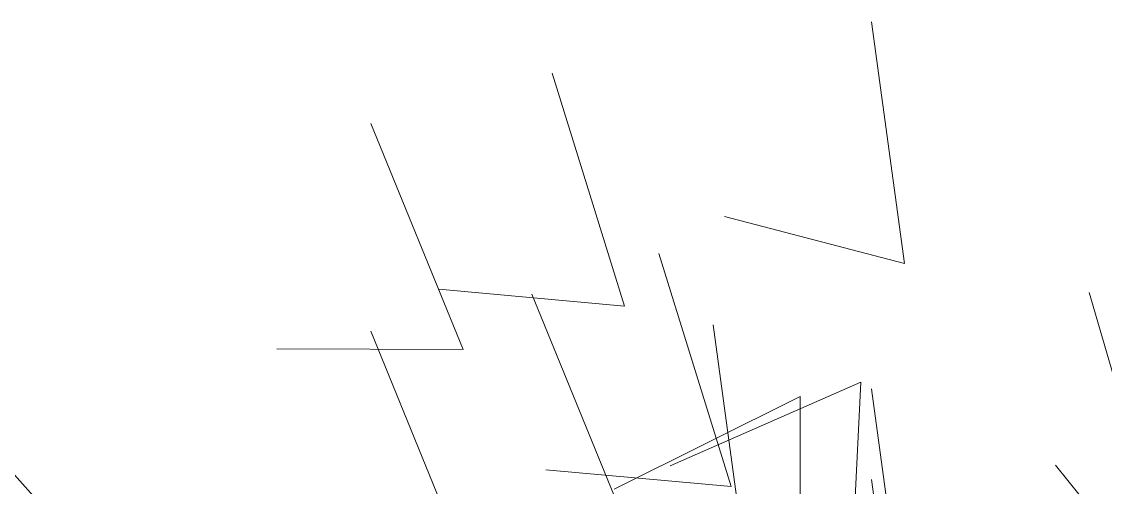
# Model space of a CAD drawing. Extents: x -188 to -80, y -94 to -51.
# Drawn here: x -184.268 to -179.595, y -65.685 to -63.678 of the extents above; entities that cross this region are included whole.
import ezdxf

# ---------------------------------------------------------------- set-up
doc = ezdxf.new("R2010")
doc.units = 0
doc.header["$LTSCALE"] = 96
doc.header["$MEASUREMENT"] = 0
doc.layers.add('A-FURN-MAIN-0', color=96, linetype='Continuous', lineweight=5)
doc.layers.add('A-FURN-MAIN-1', color=94, linetype='Continuous', lineweight=5)

msp = doc.modelspace()

# ---------------------------------------------------------------- linework, layer by layer
at = {"layer": 'A-FURN-MAIN-0'}
for points, invisible_edges in [([(-183.1676, -65.088, 8.1792), (-182.3647, -65.0906, 8.1792), (-182.763, -64.1174, 7.6)], 8), ([(-182.763, -64.1174, 7.6), (-182.3647, -65.0906, 8.1792), (-183.1676, -65.088, 8.1792)], 15), ([(-183.1676, -65.088, 8.1792), (-182.3647, -65.0906, 8.1792), (-182.763, -64.1174, 7.6)], 8), ([(-182.763, -64.1174, 7.6), (-182.3647, -65.0906, 8.1792), (-183.1676, -65.088, 8.1792)], 15), ([(-183.1676, -65.088, 8.1792), (-182.3647, -65.0906, 8.1792), (-182.763, -64.1174, 7.6)], 8), ([(-182.763, -64.1174, 7.6), (-182.3647, -65.0906, 8.1792), (-183.1676, -65.088, 8.1792)], 15), ([(-183.1676, -65.088, 8.1792), (-182.3647, -65.0906, 8.1792), (-182.763, -64.1174, 7.6)], 8), ([(-182.763, -64.1174, 7.6), (-182.3647, -65.0906, 8.1792), (-183.1676, -65.088, 8.1792)], 15), ([(-182.4729, -65.8228, 7.3391), (-181.67, -65.8253, 7.3391), (-182.0684, -64.8522, 6.76)], 8), ([(-182.0684, -64.8522, 6.76), (-181.67, -65.8253, 7.3391), (-182.4729, -65.8228, 7.3391)], 8), ([(-182.4729, -65.8228, 7.3391), (-181.67, -65.8253, 7.3391), (-182.0684, -64.8522, 6.76)], 8), ([(-182.0684, -64.8522, 6.76), (-181.67, -65.8253, 7.3391), (-182.4729, -65.8228, 7.3391)], 8), ([(-183.1676, -65.9821, 8.2909), (-182.3647, -65.9847, 8.2909), (-182.763, -65.0115, 7.7118)], 8), ([(-182.763, -65.0115, 7.7118), (-182.3647, -65.9847, 8.2909), (-183.1676, -65.9821, 8.2909)], 8), ([(-183.1676, -65.9821, 8.2909), (-182.3647, -65.9847, 8.2909), (-182.763, -65.0115, 7.7118)], 8), ([(-182.763, -65.0115, 7.7118), (-182.3647, -65.9847, 8.2909), (-183.1676, -65.9821, 8.2909)], 8), ([(-180.6889, -66.0312, 7.6), (-180.6493, -65.2321, 7.6), (-181.471, -65.5922, 6.8)], 8), ([(-181.471, -65.5922, 6.8), (-180.6493, -65.2321, 7.6), (-180.6889, -66.0312, 7.6)], 8), ([(-180.6889, -66.0312, 7.6), (-180.6493, -65.2321, 7.6), (-181.471, -65.5922, 6.8)], 8), ([(-181.471, -65.5922, 6.8), (-180.6493, -65.2321, 7.6), (-180.6889, -66.0312, 7.6)], 8), ([(-184.5878, -66.4189, 5.6068), (-183.8307, -66.1522, 5.6068), (-184.5344, -65.3692, 5.0277)], 8), ([(-184.5344, -65.3692, 5.0277), (-183.8307, -66.1522, 5.6068), (-184.5878, -66.4189, 5.6068)], 8), ([(-184.5878, -66.4189, 5.6068), (-183.8307, -66.1522, 5.6068), (-184.5344, -65.3692, 5.0277)], 8), ([(-184.5344, -65.3692, 5.0277), (-183.8307, -66.1522, 5.6068), (-184.5878, -66.4189, 5.6068)], 8)]:
    msp.add_3dface(points, dxfattribs=dict(at, invisible_edges=invisible_edges))
at = {"layer": 'A-FURN-MAIN-1'}
for points, invisible_edges in [([(-180.6035, -63.6782, 7.6), (-180.4607, -64.7195, 8.1792), (-181.2377, -64.518, 8.1792)], 8), ([(-181.2377, -64.518, 8.1792), (-180.4607, -64.7195, 8.1792), (-180.6035, -63.6782, 7.6)], 8), ([(-180.6035, -63.6782, 7.6), (-180.4607, -64.7195, 8.1792), (-181.2377, -64.518, 8.1792)], 8), ([(-181.2377, -64.518, 8.1792), (-180.4607, -64.7195, 8.1792), (-180.6035, -63.6782, 7.6)], 8), ([(-181.9811, -63.8996, 7.6), (-181.6691, -64.9036, 8.1792), (-182.4687, -64.8315, 8.1792)], 9), ([(-182.4687, -64.8315, 8.1792), (-181.6691, -64.9036, 8.1792), (-181.9811, -63.8996, 7.6)], 8), ([(-181.9811, -63.8996, 7.6), (-181.6691, -64.9036, 8.1792), (-182.4687, -64.8315, 8.1792)], 14), ([(-182.4687, -64.8315, 8.1792), (-181.6691, -64.9036, 8.1792), (-181.9811, -63.8996, 7.6)], 8), ([(-181.9811, -63.8996, 7.6), (-181.6691, -64.9036, 8.1792), (-182.4687, -64.8315, 8.1792)], 15), ([(-182.4687, -64.8315, 8.1792), (-181.6691, -64.9036, 8.1792), (-181.9811, -63.8996, 7.6)], 8), ([(-181.9811, -63.8996, 7.6), (-181.6691, -64.9036, 8.1792), (-182.4687, -64.8315, 8.1792)], 9), ([(-182.4687, -64.8315, 8.1792), (-181.6691, -64.9036, 8.1792), (-181.9811, -63.8996, 7.6)], 8), ([(-181.9811, -63.8996, 7.6), (-181.6691, -64.9036, 8.1792), (-182.4687, -64.8315, 8.1792)], 14), ([(-182.4687, -64.8315, 8.1792), (-181.6691, -64.9036, 8.1792), (-181.9811, -63.8996, 7.6)], 8), ([(-181.9811, -63.8996, 7.6), (-181.6691, -64.9036, 8.1792), (-182.4687, -64.8315, 8.1792)], 15), ([(-182.4687, -64.8315, 8.1792), (-181.6691, -64.9036, 8.1792), (-181.9811, -63.8996, 7.6)], 8), ([(-181.5207, -64.6771, 7.0394), (-181.2087, -65.6811, 7.6185), (-182.0083, -65.6091, 7.6185)], 8), ([(-182.0083, -65.6091, 7.6185), (-181.2087, -65.6811, 7.6185), (-181.5207, -64.6771, 7.0394)], 8), ([(-181.5207, -64.6771, 7.0394), (-181.2087, -65.6811, 7.6185), (-182.0083, -65.6091, 7.6185)], 8), ([(-182.0083, -65.6091, 7.6185), (-181.2087, -65.6811, 7.6185), (-181.5207, -64.6771, 7.0394)], 8), ([(-179.6644, -64.8458, 8.556), (-179.3709, -65.8553, 9.1351), (-180.1691, -65.7687, 9.1351)], 8), ([(-180.1691, -65.7687, 9.1351), (-179.3709, -65.8553, 9.1351), (-179.6644, -64.8458, 8.556)], 8), ([(-179.6644, -64.8458, 8.556), (-179.3709, -65.8553, 9.1351), (-180.1691, -65.7687, 9.1351)], 8), ([(-180.1691, -65.7687, 9.1351), (-179.3709, -65.8553, 9.1351), (-179.6644, -64.8458, 8.556)], 8), ([(-181.2867, -64.9841, 5.9776), (-181.1439, -66.0254, 6.5568), (-181.9209, -65.8239, 6.5568)], 8), ([(-181.9209, -65.8239, 6.5568), (-181.1439, -66.0254, 6.5568), (-181.2867, -64.9841, 5.9776)], 8), ([(-181.2867, -64.9841, 5.9776), (-181.1439, -66.0254, 6.5568), (-181.9209, -65.8239, 6.5568)], 8), ([(-181.9209, -65.8239, 6.5568), (-181.1439, -66.0254, 6.5568), (-181.2867, -64.9841, 5.9776)], 8), ([(-180.6035, -65.2596, 8.2147), (-180.4607, -66.3009, 8.7939), (-181.2377, -66.0993, 8.7939)], 8), ([(-181.2377, -66.0993, 8.7939), (-180.4607, -66.3009, 8.7939), (-180.6035, -65.2596, 8.2147)], 8), ([(-180.6035, -65.2596, 8.2147), (-180.4607, -66.3009, 8.7939), (-181.2377, -66.0993, 8.7939)], 8), ([(-181.2377, -66.0993, 8.7939), (-180.4607, -66.3009, 8.7939), (-180.6035, -65.2596, 8.2147)], 8), ([(-181.7136, -65.693, 6.8), (-180.9107, -65.293, 7.6), (-180.9107, -66.093, 7.6)], 8), ([(-180.9107, -66.093, 7.6), (-180.9107, -65.293, 7.6), (-181.7136, -65.693, 6.8)], 8), ([(-181.7136, -65.693, 6.8), (-180.9107, -65.293, 7.6), (-180.9107, -66.093, 7.6)], 8), ([(-180.9107, -66.093, 7.6), (-180.9107, -65.293, 7.6), (-181.7136, -65.693, 6.8)], 8), ([(-179.8096, -65.5894, 5.2148), (-179.147, -66.4071, 5.794), (-179.9167, -66.6349, 5.794)], 8), ([(-179.9167, -66.6349, 5.794), (-179.147, -66.4071, 5.794), (-179.8096, -65.5894, 5.2148)], 8), ([(-179.8096, -65.5894, 5.2148), (-179.147, -66.4071, 5.794), (-179.9167, -66.6349, 5.794)], 8), ([(-179.9167, -66.6349, 5.794), (-179.147, -66.4071, 5.794), (-179.8096, -65.5894, 5.2148)], 8), ([(-180.6035, -65.6507, 4.1913), (-180.4607, -66.692, 4.7705), (-181.2377, -66.4905, 4.7705)], 8), ([(-181.2377, -66.4905, 4.7705), (-180.4607, -66.692, 4.7705), (-180.6035, -65.6507, 4.1913)], 8), ([(-180.6035, -65.6507, 4.1913), (-180.4607, -66.692, 4.7705), (-181.2377, -66.4905, 4.7705)], 8), ([(-181.2377, -66.4905, 4.7705), (-180.4607, -66.692, 4.7705), (-180.6035, -65.6507, 4.1913)], 8)]:
    msp.add_3dface(points, dxfattribs=dict(at, invisible_edges=invisible_edges))

doc.saveas('drawing.dxf')
